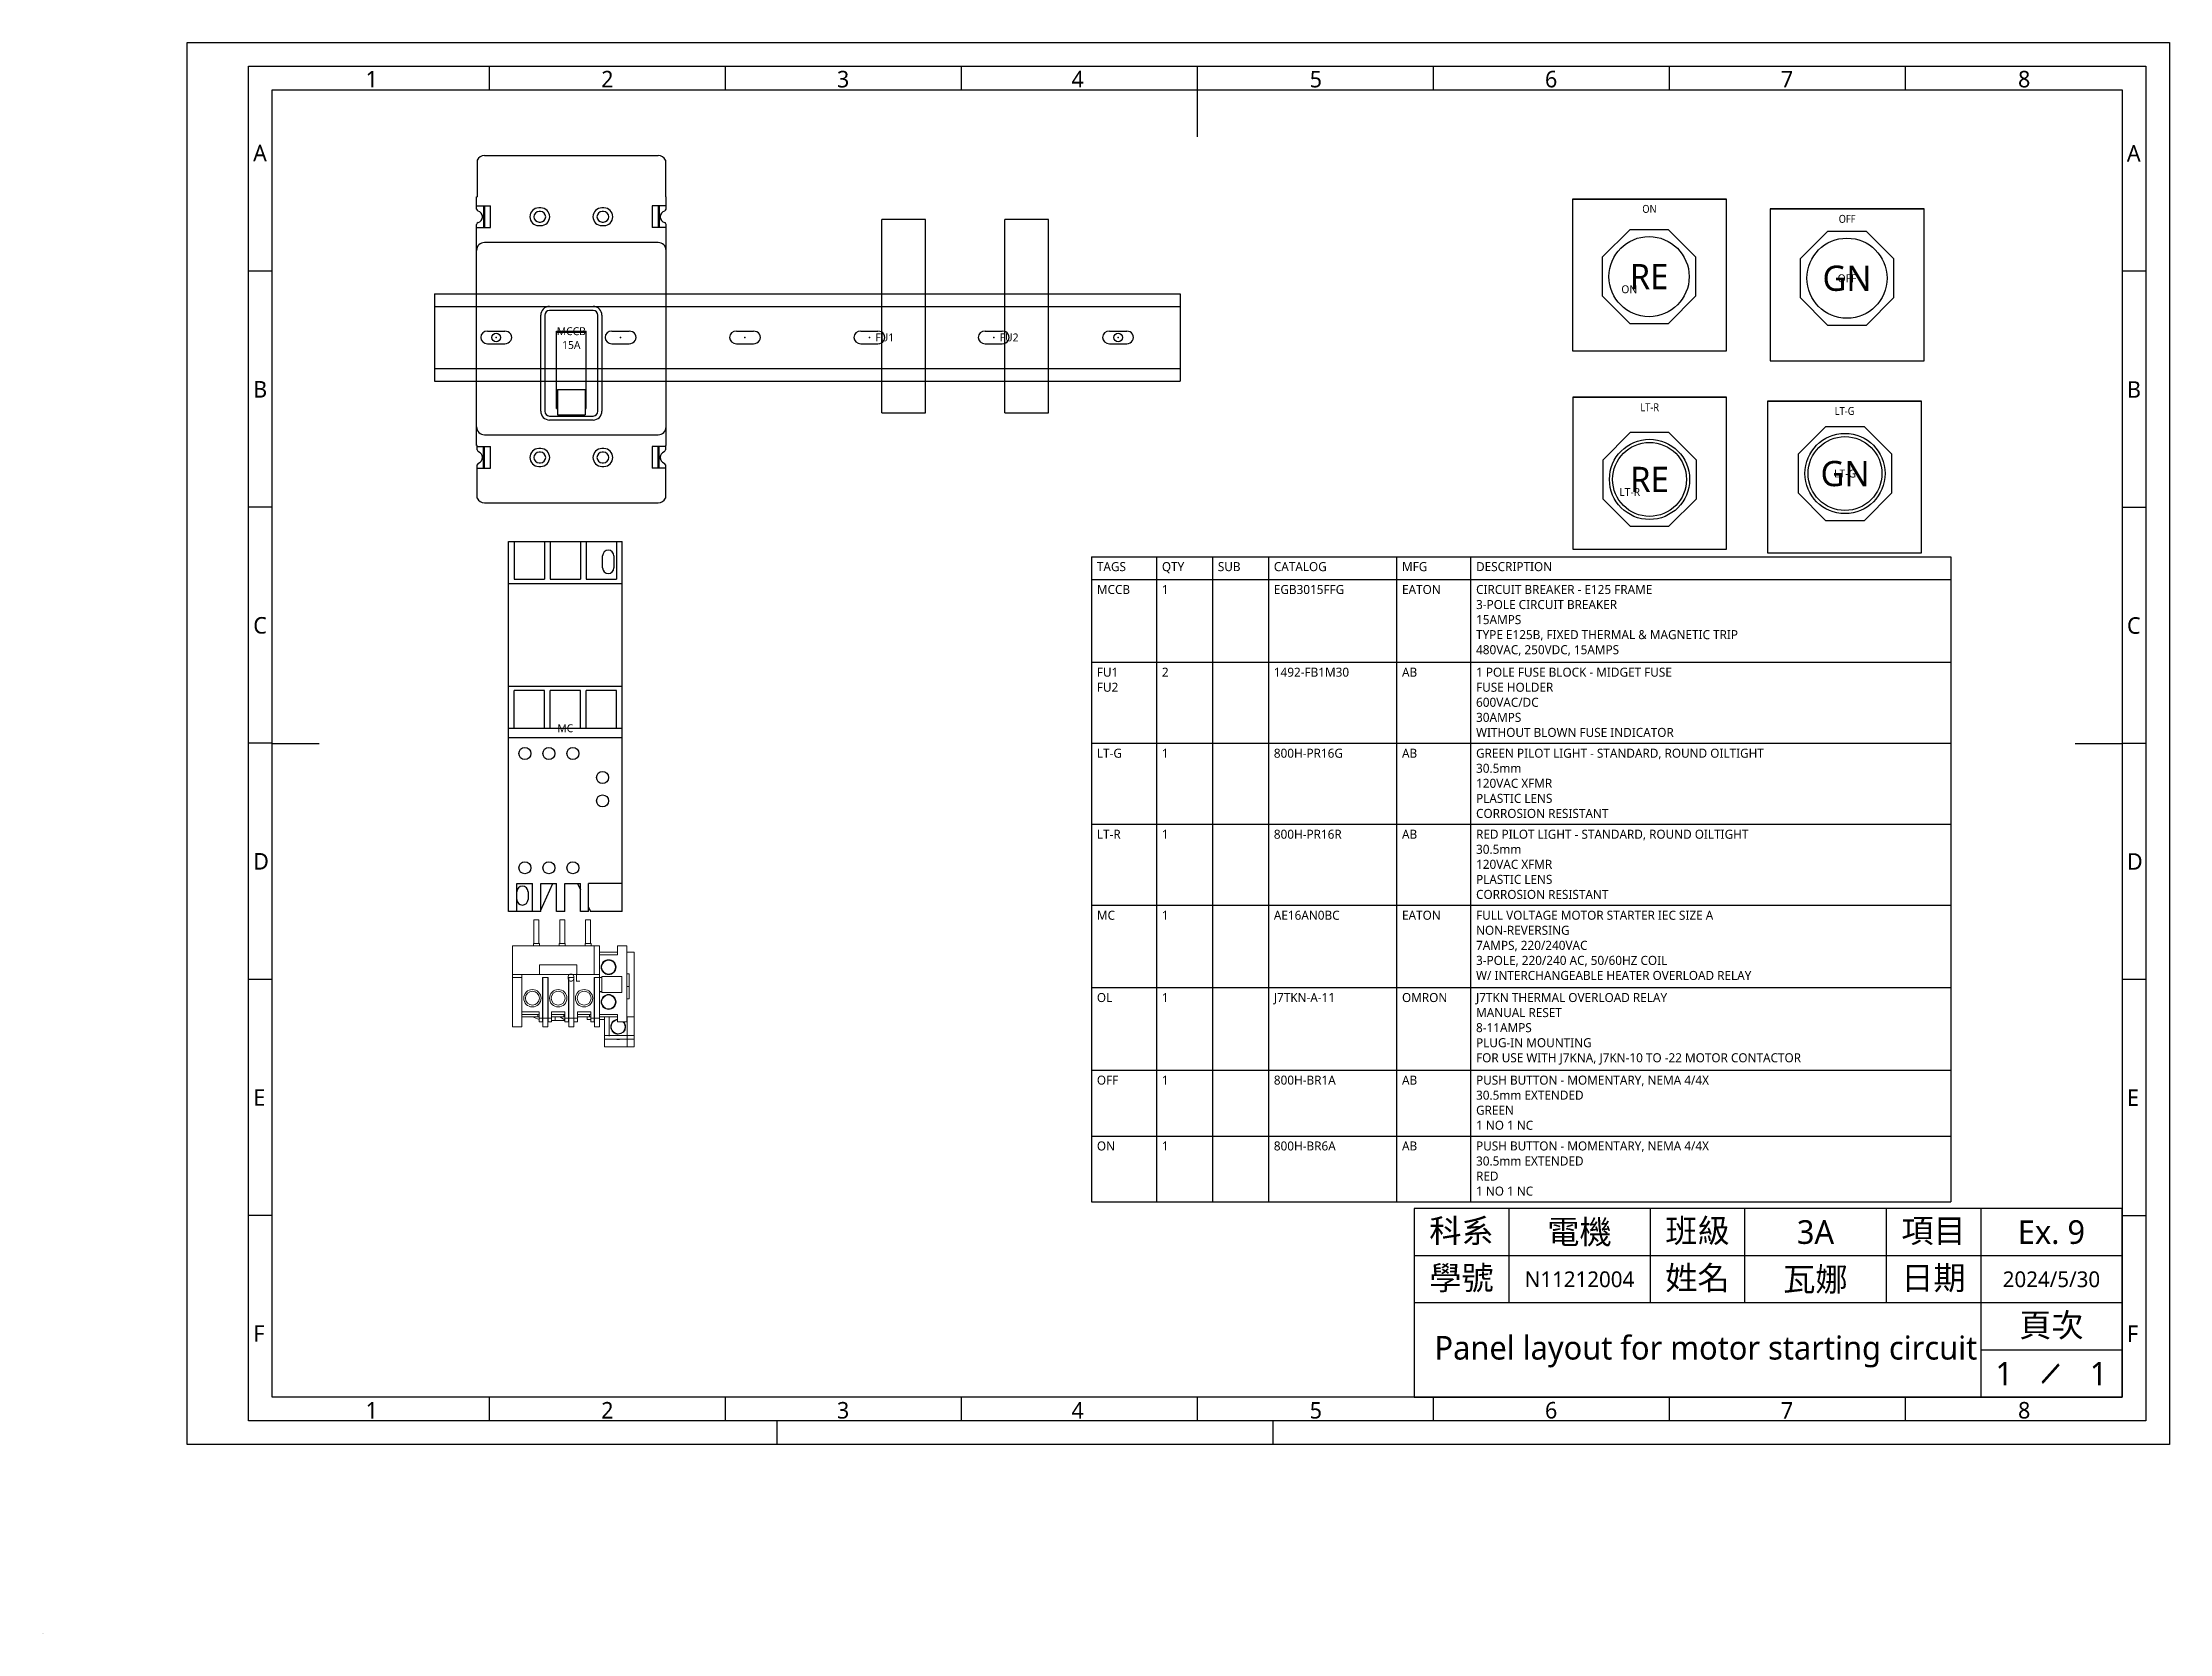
# Model space of a CAD drawing. Header units: millimetres. Extents: x -5 to 851, y 1 to 641.
import ezdxf
from ezdxf.enums import TextEntityAlignment as Align

# ---------------------------------------------------------------- set-up
doc = ezdxf.new("R2010")
doc.units = ezdxf.units.MM
doc.header["$LTSCALE"] = 6
doc.linetypes.add('PHANTOM', pattern=[12.7, 6.35, -1.27, 1.27, -1.27, 1.27, -1.27])
for name, color, linetype in [('035', 5, 'Continuous'), ('07', 7, 'Continuous'), ('MISC', 7, 'Continuous'), ('PMISC', 7, 'Continuous'), ('PNPG', 72, 'Continuous'), ('PNPT', 7, 'Continuous'), ('PRTG', 130, 'Continuous'), ('PSYMS', 7, 'Continuous'), ('PTAG', 150, 'Continuous'), ('WIRENO', 72, 'Continuous')]:
    doc.layers.add(name, color=color, linetype=linetype)
doc.styles.add('ISO Proportional', font='Microsoft JhengHei.ttf')
doc.styles.get("Standard").update_dxf_attribs({"font": 'Microsoft JhengHei.ttf'})
doc.styles.add('WD', font='Microsoft JhengHei.ttf')

# ---------------------------------------------------------------- blocks, each defined once
blk = doc.blocks.new('IEC_border_a3')
at = {"layer": '035'}
for p, q in [((64, 292), (64, 287)), ((114, 292), (114, 287)), ((164, 292), (164, 287)), ((214, 292), (214, 287)), ((264, 292), (264, 287)), ((314, 292), (314, 287)), ((364, 292), (364, 287)), ((17.97, 248.58), (12.98, 248.58)), ((414.97, 248.54), (409.98, 248.54)), ((17.98, 198.54), (13, 198.54)), ((414.98, 198.5), (410, 198.5)), ((17.98, 148.54), (13, 148.54)), ((414.98, 148.5), (410, 148.5)), ((17.98, 98.54), (13, 98.54)), ((414.98, 98.5), (410, 98.5)), ((18, 48.5), (13.02, 48.5)), ((415, 48.46), (410.02, 48.46)), ((64, 10), (64, 5)), ((114, 10), (114, 5)), ((164, 10), (164, 5)), ((214, 10), (214, 5)), ((264, 10), (264, 5)), ((314, 10), (314, 5)), ((364, 10), (364, 5)), ((125, 0), (125, 5)), ((230, 5), (230, 0))]:
    blk.add_line(p, q, dxfattribs=at)
for points in [[(0, 297), (420, 297), (420, 0), (0, 0)], [(18, 287), (410, 287), (410, 10), (18, 10)]]:
    blk.add_lwpolyline(points, close=True, dxfattribs=at)
at = {"layer": '07'}
for p, q in [((214, 287), (214, 277)), ((18, 148.5), (28, 148.5)), ((400, 148.5), (410, 148.5))]:
    blk.add_line(p, q, dxfattribs=at)
blk.add_lwpolyline([(13, 292), (415, 292), (415, 5), (13, 5)], close=True, dxfattribs=at)
at = {"layer": '035', "style": 'ISO Proportional'}
for s, p in [('1', (37.81, 287.5)), ('2', (87.73, 287.5)), ('3', (137.68, 287.5)), ('4', (187.38, 287.5)), ('5', (237.84, 287.5)), ('6', (287.69, 287.5)), ('7', (337.67, 287.5)), ('8', (387.92, 287.5)), ('A', (13.98, 271.83)), ('A', (410.98, 271.79)), ('B', (14, 221.79)), ('B', (411, 221.75)), ('C', (14, 171.79)), ('C', (411, 171.75)), ('D', (14, 121.79)), ('D', (411, 121.75)), ('E', (14.02, 71.75)), ('E', (411.02, 71.72)), ('F', (14.02, 21.75)), ('F', (411.02, 21.72)), ('2', (87.73, 5.5)), ('3', (137.68, 5.5)), ('4', (187.38, 5.5)), ('6', (287.69, 5.5)), ('8', (387.92, 5.5)), ('1', (37.81, 5.5)), ('5', (237.84, 5.5)), ('7', (337.67, 5.5))]:
    blk.add_text(s, height=3.5, dxfattribs=at).set_placement(p)
blk = doc.blocks.new('電腦輔助電機製圖作業圖框')
for p, q in [((289.9, 35.35), (183.84, 35.35)), ((183.84, 35.35), (183.84, 7.07)), ((197.98, 35.35), (197.98, 21.21)), ((219.19, 35.35), (219.19, 21.21)), ((233.33, 35.35), (233.33, 21.21)), ((254.55, 35.35), (254.55, 21.21)), ((268.69, 35.35), (268.69, 7.07)), ((289.9, 7.07), (289.9, 35.35)), ((289.9, 35.35), (289.9, 7.07)), ((289.9, 28.28), (183.84, 28.28)), ((289.9, 21.21), (183.84, 21.21)), ((289.9, 14.14), (268.69, 14.14)), ((183.84, 7.07), (289.9, 7.07))]:
    blk.add_line(p, q)
at = {"xscale": 0.7070707070707071, "yscale": 0.7070707070707071, "zscale": 0.7070707070707071}
blk.add_blockref('IEC_border_a3', (0, 0), dxfattribs=at)
at = {"insert": (190.91, 31.82), "char_height": 3.535, "attachment_point": 5, "style": 'ISO Proportional'}
blk.add_mtext_dynamic_manual_height_columns('科系', width=14.1414, gutter_width=8.84, heights=[0], dxfattribs=at)
at = {"char_height": 3.535, "attachment_point": 5}
for s, width, insert in [('班級', 14.1414, (226.26, 31.82)), ('項目', 14.1414, (261.62, 31.82)), ('學號', 14.1414, (190.91, 24.75)), ('姓名', 14.1414, (226.26, 24.75)), ('日期', 14.1414, (261.62, 24.75)), ('頁次', 21.2121, (279.29, 17.68))]:
    blk.add_mtext_dynamic_manual_height_columns(s, width=width, gutter_width=8.84, heights=[0], dxfattribs=dict(at, insert=insert))
at = {"insert": (279.16, 10.61), "char_height": 3.535, "attachment_point": 5, "rotation": 119.0276}
blk.add_mtext_dynamic_manual_height_columns('\\\\', width=21.2121, gutter_width=17.68, heights=[0], dxfattribs=at)
for tag, height, p in [('@科系', 3.54, (208.59, 31.82)), ('@班級', 3.54, (243.94, 31.82)), ('@項目', 3.54, (279.29, 31.82)), ('@學號', 2.36, (208.59, 24.75)), ('@姓名', 3.54, (243.94, 24.75)), ('@日期', 2.36, (279.29, 24.75)), ('@作業', 3.54, (227.52, 14.49)), ('@頁次', 3.54, (272.22, 10.61)), ('@總頁次', 3.54, (286.36, 10.61))]:
    blk.add_attdef(tag, text='', height=height).set_placement(p, align=Align.MIDDLE_CENTER)
at = {"flags": 9}
blk.add_attdef('WD_TB', (0, 0), '', height=3.54, dxfattribs=at)
blk = doc.blocks.new('WD_WNV')
at = {"linetype": 'Continuous', "style": 'WD', "width": 0.8}
blk.add_attdef('WIRENO', text='', height=0.125, dxfattribs=at).set_placement((-0.05, 0), align=Align.MIDDLE_RIGHT)
at = {"style": 'WD', "flags": 1}
for tag, p in [('W01USER', (-0.06, 0.09)), ('W02USER', (-0.06, 0.09)), ('W04USER', (-0.06, 0.07)), ('W03USER', (-0.06, 0.08)), ('W05USER', (-0.06, 0.06)), ('W06USER', (-0.06, 0.05)), ('W07USER', (-0.06, 0.05)), ('W09USER', (-0.06, 0.03)), ('W08USER', (-0.06, 0.04)), ('W10USER', (-0.06, 0.02))]:
    blk.add_attdef(tag, text='', height=0.005, dxfattribs=at).set_placement(p, align=Align.CENTER)
blk = doc.blocks.new('HDIN66CE')
for p, q in [((0, 17.53), (300, 17.53)), ((0, 17.53), (0, -17.53)), ((300, 17.53), (300, -17.53)), ((0, 12.45), (300, 12.45)), ((21.44, 2.54), (28.35, 2.54)), ((71.47, 2.54), (78.39, 2.54)), ((121.51, 2.54), (128.42, 2.54)), ((171.55, 2.54), (178.46, 2.54)), ((221.59, 2.54), (228.5, 2.54)), ((271.63, 2.54), (278.54, 2.54)), ((21.44, -2.54), (28.35, -2.54)), ((71.47, -2.54), (78.39, -2.54)), ((121.51, -2.54), (128.42, -2.54)), ((171.55, -2.54), (178.46, -2.54)), ((221.59, -2.54), (228.5, -2.54)), ((271.63, -2.54), (278.54, -2.54)), ((0, -12.45), (300, -12.45)), ((0, -17.53), (300, -17.53))]:
    blk.add_line(p, q)
for centre in [(24.89, 0), (275.08, 0)]:
    blk.add_circle(centre, 1.73)
for centre, start_param, end_param in [((21.44, 0), 1.570796, 4.712386), ((28.35, 0), 4.712386, 7.853986), ((71.47, 0), 1.570796, 4.712386), ((78.39, 0), 4.712386, 7.853986), ((121.51, 0), 1.570796, 4.712386), ((128.42, 0), 4.712386, 7.853986), ((171.55, 0), 1.570796, 4.712386), ((178.46, 0), 4.712386, 7.853986), ((221.59, 0), 1.570796, 4.712386), ((228.5, 0), 4.712386, 7.853986), ((271.63, 0), 1.570796, 4.712386), ((278.54, 0), 4.712386, 7.853986)]:
    blk.add_ellipse(centre, major_axis=(2.77, 0), ratio=0.917668, start_param=start_param, end_param=end_param)
for p in [(24.89, 0), (74.93, 0), (124.97, 0), (175.01, 0), (225.04, 0), (275.08, 0)]:
    blk.add_point(p)
at = {"flags": 11}
for p in [(24.89, 0), (275.08, 0)]:
    blk.add_attdef('NC', text='', height=0.254, rotation=270, dxfattribs=at).set_placement(p, align=Align.MIDDLE)
blk = doc.blocks.new('ef_3p')
at = {"linetype": 'Continuous'}
for p, q in [((-0.999, 0.895), (-0.999, 0.313)), ((-0.885, 0.969), (1.865, 0.969)), ((1.979, 0.895), (1.979, 0.313)), ((-1.01, 0.313), (-0.999, 0.313)), ((-1.01, 0.121), (-1.01, 0.313)), ((-1.01, 0.172), (-0.791, 0.172)), ((-0.92, 0.024), (-0.92, -0.024)), ((-0.901, 0.172), (-0.901, -0.172)), ((-0.884, 0.172), (-0.884, -0.172)), ((-0.791, -0.172), (-0.791, 0.172)), ((0.006, 0.141), (-0.026, 0.141)), ((0, 0.084), (-0.02, 0.084)), ((1.006, 0.141), (0.974, 0.141)), ((1, 0.084), (0.98, 0.084)), ((1.99, 0.172), (1.771, 0.172)), ((1.771, 0.172), (1.771, -0.172)), ((1.864, 0.172), (1.864, -0.172)), ((1.881, 0.172), (1.881, -0.172)), ((1.9, -0.024), (1.9, 0.024)), ((1.99, 0.313), (1.979, 0.313)), ((1.99, 0.121), (1.99, 0.313)), ((-1.01, -3.625), (-1.01, -0.121)), ((-1.01, -0.172), (-0.791, -0.172)), ((-0.026, -0.141), (0.006, -0.141)), ((-0.02, -0.084), (0, -0.084)), ((0.974, -0.141), (1.006, -0.141)), ((0.98, -0.084), (1, -0.084)), ((1.99, -0.172), (1.771, -0.172)), ((1.99, -3.625), (1.99, -0.121)), ((1.865, -0.408), (-0.885, -0.408)), ((0.005, -3.079), (0.005, -1.561)), ((0.068, -1.561), (0.068, -3.079)), ((0.145, -1.421), (0.835, -1.421)), ((0.835, -1.484), (0.145, -1.484)), ((0.912, -3.079), (0.912, -1.561)), ((0.975, -1.561), (0.975, -3.079)), ((0.255, -3.037), (0.255, -1.812)), ((0.255, -1.812), (0.725, -1.812)), ((0.725, -1.834), (0.255, -1.834)), ((0.725, -3.037), (0.725, -1.812)), ((0.271, -2.985), (0.255, -2.985)), ((0.271, -2.734), (0.709, -2.734)), ((0.271, -2.734), (0.271, -3.138)), ((0.709, -2.734), (0.709, -3.138)), ((0.725, -2.985), (0.709, -2.985)), ((0.145, -3.156), (0.835, -3.156)), ((0.835, -3.219), (0.145, -3.219)), ((0.255, -3.037), (0.271, -3.037)), ((0.271, -3.139), (0.709, -3.139)), ((0.709, -3.037), (0.725, -3.037)), ((-0.999, -3.625), (-1.01, -3.625)), ((-0.999, -3.694), (-0.999, -3.625)), ((-0.999, -3.64), (-0.791, -3.64)), ((-0.901, -3.984), (-0.901, -3.64)), ((-0.885, -3.453), (1.865, -3.453)), ((-0.884, -3.984), (-0.884, -3.64)), ((-0.791, -3.984), (-0.791, -3.64)), ((0.006, -3.672), (-0.026, -3.672)), ((1.006, -3.672), (0.974, -3.672)), ((1.771, -3.64), (1.771, -3.984)), ((1.979, -3.64), (1.771, -3.64)), ((1.864, -3.984), (1.864, -3.64)), ((1.881, -3.984), (1.881, -3.64)), ((1.979, -3.625), (1.979, -3.694)), ((1.979, -3.625), (1.99, -3.625)), ((-0.999, -4.457), (-0.999, -3.93)), ((-0.999, -3.984), (-0.791, -3.984)), ((-0.92, -3.786), (-0.92, -3.838)), ((-0.026, -3.954), (0.006, -3.954)), ((0, -3.728), (-0.02, -3.728)), ((-0.02, -3.896), (0, -3.896)), ((0.974, -3.954), (1.006, -3.954)), ((1, -3.728), (0.98, -3.728)), ((0.98, -3.896), (1, -3.896)), ((1.979, -3.984), (1.771, -3.984)), ((1.9, -3.838), (1.9, -3.786)), ((1.979, -3.93), (1.979, -4.457)), ((-0.885, -4.531), (1.865, -4.531))]:
    blk.add_line(p, q, dxfattribs=at)
for centre, radius, start, end in [((-0.885, 0.844), 0.125, 90, 155.7832), ((1.865, 0.844), 0.125, 24.2168, 90), ((-0.979, 0.121), 0.031, 180, 255.6408), ((-1.01, 0), 0.094, 284.3592, 75.6408), ((-0.026, 0), 0.141, 90, 270), ((-0.02, 0), 0.084, 90, 270), ((0, 0), 0.084, 270, 90), ((0.006, 0), 0.141, 270, 90), ((0.974, 0), 0.141, 90, 270), ((0.98, 0), 0.084, 90, 270), ((1, 0), 0.084, 270, 90), ((1.006, 0), 0.141, 270, 90), ((1.99, 0), 0.094, 104.3592, 255.6408), ((1.959, 0.121), 0.031, 284.3592, 0), ((-0.979, -0.121), 0.031, 104.3592, 180), ((1.959, -0.121), 0.031, 0, 75.6408), ((-0.885, -0.533), 0.125, 90, 180), ((1.865, -0.533), 0.125, 0, 90), ((0.145, -1.561), 0.14, 90, 180), ((0.145, -1.561), 0.077, 90, 180), ((0.835, -1.561), 0.14, 0, 90), ((0.835, -1.561), 0.077, 0, 90), ((-0.885, -3.328), 0.125, 180, 270), ((0.145, -3.079), 0.14, 180, 270), ((0.145, -3.079), 0.077, 180, 270), ((0.835, -3.079), 0.077, 270, 0), ((0.835, -3.079), 0.14, 270, 0), ((1.865, -3.328), 0.125, 270, 0), ((-0.968, -3.694), 0.031, 180, 250.3666), ((-0.026, -3.813), 0.141, 90, 270), ((0.006, -3.813), 0.141, 270, 90), ((0.974, -3.813), 0.141, 90, 270), ((1.006, -3.813), 0.141, 270, 90), ((1.948, -3.694), 0.031, 289.6334, 0), ((-0.968, -3.93), 0.031, 109.6334, 180), ((-1.01, -3.812), 0.094, 289.6334, 70.3666), ((-0.02, -3.812), 0.084, 90, 270), ((0, -3.812), 0.084, 270, 90), ((0.98, -3.812), 0.084, 90, 270), ((1, -3.812), 0.084, 270, 90), ((1.99, -3.812), 0.094, 109.6334, 250.3666), ((1.948, -3.93), 0.031, 0, 70.3666), ((-0.885, -4.406), 0.125, 204.2168, 270), ((1.865, -4.406), 0.125, 270, 335.7832)]:
    blk.add_arc(centre, radius, start, end, dxfattribs=at)
blk = doc.blocks.new('1492-FB1C30')
for p, q in [((0, 0), (0, 3.0654)), ((0.68775, 3.0654), (0, 3.0654)), ((0.68775, 0), (0.68775, 3.0654)), ((0, 0), (0.68775, 0))]:
    blk.add_line(p, q)
blk = doc.blocks.new('ae16an0ac')
for p, q in [((-0.22, -0.19), (-0.22, 5.67)), ((-0.22, 5.67), (1.58, 5.67)), ((-0.13, 5.67), (-0.13, 5.07)), ((0.35, 5.67), (0.35, 5.07)), ((0.44, 5.67), (0.44, 5.07)), ((0.92, 5.67), (0.92, 5.07)), ((1.01, 5.67), (1.01, 5.07)), ((1.27, 5.25), (1.27, 5.44)), ((1.45, 5.44), (1.45, 5.25)), ((1.49, 5.67), (1.49, 5.07)), ((1.58, -0.19), (1.58, 5.67)), ((-0.13, 5.07), (0.35, 5.07)), ((0.44, 5.07), (0.92, 5.07)), ((1.01, 5.07), (1.49, 5.07)), ((-0.22, 5.005), (1.58, 5.005)), ((-0.22, 3.375), (1.58, 3.375)), ((-0.13, 2.71), (-0.13, 3.31)), ((0.35, 3.31), (-0.13, 3.31)), ((0.35, 2.71), (0.35, 3.31)), ((0.44, 2.71), (0.44, 3.31)), ((0.92, 3.31), (0.44, 3.31)), ((0.92, 2.71), (0.92, 3.31)), ((1.01, 2.71), (1.01, 3.31)), ((1.49, 3.31), (1.01, 3.31)), ((1.49, 2.71), (1.49, 3.31)), ((-0.22, 2.71), (1.58, 2.71)), ((1.58, 2.56), (-0.22, 2.56)), ((-0.09, -0.19), (-0.09, 0.25)), ((-0.09, 0.25), (0.16, 0.25)), ((0.09, 0.12), (0.09, 0)), ((0.16, -0.19), (0.16, 0.25)), ((0.29, -0.169), (0.485, 0.25)), ((0.29, 0.25), (0.54, 0.25)), ((0.29, -0.19), (0.29, 0.25)), ((0.54, -0.19), (0.54, 0.25)), ((0.67, -0.19), (0.67, 0.25)), ((0.67, 0.25), (0.92, 0.25)), ((0.875, 0.25), (0.92, 0.153)), ((0.92, -0.19), (0.92, 0.25)), ((1.05, -0.19), (1.05, 0.25)), ((1.58, 0.25), (1.05, 0.25)), ((0.29, -0.19), (-0.22, -0.19)), ((0.28, -0.19), (0.29, -0.169)), ((0.67, -0.19), (0.54, -0.19)), ((1.05, -0.19), (0.92, -0.19)), ((1.05, -0.126), (1.08, -0.19)), ((1.58, -0.19), (1.08, -0.19))]:
    blk.add_line(p, q)
for centre in [(0.04, 2.31), (0.42, 2.31), (0.8, 2.31), (1.27, 1.93), (1.27, 1.56), (0.04, 0.5), (0.42, 0.5), (0.8, 0.5)]:
    blk.add_circle(centre, 0.095)
for centre, start, end in [((1.36, 5.44), 0, 180), ((1.36, 5.25), 180, 0), ((0, 0.12), 0, 180), ((0, 0), 180, 0)]:
    blk.add_arc(centre, 0.09, start, end)
blk = doc.blocks.new('J7TKN-A')
at = {"color": 7, "linetype": 'Continuous', "lineweight": 15}
for p, q in [((0.339, 1.693), (0.417, 1.693)), ((0.339, 1.693), (0.339, 1.319)), ((0.417, 1.693), (0.417, 1.319)), ((0.748, 1.693), (0.827, 1.693)), ((0.748, 1.693), (0.748, 1.319)), ((0.827, 1.693), (0.827, 1.319)), ((1.157, 1.693), (1.157, 1.319)), ((1.157, 1.693), (1.236, 1.693)), ((1.236, 1.693), (1.236, 1.319)), ((1.291, 1.28), (0, 1.28)), ((0, 0.827), (0, 1.28)), ((0.425, 1.319), (0.331, 1.319)), ((0.331, 1.319), (0.331, 1.28)), ((0.425, 1.28), (0.425, 1.319)), ((0.835, 1.319), (0.74, 1.319)), ((0.74, 1.319), (0.74, 1.28)), ((0.835, 1.28), (0.835, 1.319)), ((1.244, 1.319), (1.15, 1.319)), ((1.15, 1.319), (1.15, 1.28)), ((1.244, 1.28), (1.244, 1.319)), ((1.291, 1.22), (1.291, 1.28)), ((1.291, 1.28), (1.378, 1.28)), ((1.291, 1.22), (1.291, 0.827)), ((1.378, 1.28), (1.378, 1.22)), ((1.378, 1.22), (1.378, 1.142)), ((1.665, 1.181), (1.378, 1.181)), ((1.378, 0.827), (1.378, 1.142)), ((1.378, 1.142), (1.665, 1.142)), ((1.665, 1.28), (1.665, 1.142)), ((1.811, 1.28), (1.665, 1.28)), ((1.811, 1.28), (1.811, 0.64)), ((1.811, 1.181), (1.929, 1.181)), ((1.929, 0.157), (1.929, 1.181)), ((0, 0.827), (0, 0.783)), ((0.15, 0.827), (0, 0.827)), ((0.15, 0.783), (0, 0.783)), ((0, 0.78), (0, 0.783)), ((0, 0.78), (0, 0)), ((0.15, 0.78), (0, 0.78)), ((0.02, 0.78), (0.02, 0.783)), ((1.378, 0.827), (0.15, 0.827)), ((0.15, 0.827), (0.15, 0.236)), ((0.429, 0.984), (1.02, 0.984)), ((0.429, 0.984), (0.429, 0.831)), ((1.02, 0.831), (0.429, 0.831)), ((0.429, 0.827), (0.429, 0.831)), ((0.476, 0.138), (0.476, 0.783)), ((0.476, 0.783), (0.563, 0.783)), ((0.48, 0.138), (0.48, 0.78)), ((0.48, 0.78), (0.559, 0.78)), ((0.559, 0.138), (0.559, 0.78)), ((0.563, 0.138), (0.563, 0.783)), ((0.886, 0.138), (0.886, 0.783)), ((0.886, 0.783), (0.972, 0.783)), ((0.89, 0.78), (0.969, 0.78)), ((0.89, 0.138), (0.89, 0.78)), ((0.969, 0.138), (0.969, 0.78)), ((0.972, 0.138), (0.972, 0.783)), ((1.02, 0.984), (1.02, 0.831)), ((1.02, 0.831), (1.02, 0.827)), ((1.295, 0.783), (1.378, 0.783)), ((1.295, 0.138), (1.295, 0.783)), ((1.299, 0.138), (1.299, 0.78)), ((1.299, 0.78), (1.378, 0.78)), ((1.358, 0.78), (1.358, 0.783)), ((1.378, 0.783), (1.378, 0.827)), ((1.417, 0.783), (1.378, 0.783)), ((1.378, 0.783), (1.378, 0.78)), ((1.378, 0.138), (1.378, 0.78)), ((1.417, 0.78), (1.378, 0.78)), ((1.732, 0.797), (1.417, 0.797)), ((1.417, 0.797), (1.417, 0.541)), ((1.732, 0.541), (1.732, 0.797)), ((1.85, 0.837), (1.811, 0.837)), ((1.85, 0.837), (1.85, 0.64)), ((1.417, 0.559), (1.378, 0.559)), ((1.417, 0.555), (1.378, 0.555)), ((1.417, 0.541), (1.732, 0.541)), ((1.811, 0.64), (1.811, 0.079)), ((1.85, 0.64), (1.811, 0.64)), ((1.85, 0.443), (1.811, 0.443)), ((1.85, 0.64), (1.85, 0.443)), ((0.15, 0), (0, 0)), ((0.15, 0.236), (0.421, 0.236)), ((0.15, 0), (0.15, 0.236)), ((0.421, 0.197), (0.15, 0.197)), ((0.15, 0.157), (0.402, 0.157)), ((0.315, 0.157), (0.421, 0.118)), ((0.402, 0.197), (0.402, 0.157)), ((0.402, 0.157), (0.421, 0.157)), ((0.421, 0.138), (0.421, 0.236)), ((0.421, 0.138), (0.476, 0.138)), ((0.421, 0.079), (0.421, 0.138)), ((0.421, 0.079), (0.476, 0.079)), ((0.48, 0.146), (0.476, 0.146)), ((0.476, 0.079), (0.476, 0.138)), ((0.48, 0.093), (0.476, 0.093)), ((0.48, 0.079), (0.476, 0.079)), ((0.48, 0.138), (0.559, 0.138)), ((0.48, 0.079), (0.48, 0.138)), ((0.48, 0), (0.48, 0.079)), ((0.559, 0), (0.48, 0)), ((0.563, 0.146), (0.559, 0.146)), ((0.559, 0.079), (0.559, 0.138)), ((0.563, 0.093), (0.559, 0.093)), ((0.559, 0.079), (0.559, 0)), ((0.559, 0.079), (0.563, 0.079)), ((0.563, 0.138), (0.618, 0.138)), ((0.563, 0.079), (0.563, 0.138)), ((0.563, 0.079), (0.618, 0.079)), ((0.618, 0.236), (0.831, 0.236)), ((0.618, 0.138), (0.618, 0.236)), ((0.831, 0.197), (0.618, 0.197)), ((0.618, 0.157), (0.811, 0.157)), ((0.618, 0.079), (0.618, 0.138)), ((0.677, 0.098), (0.618, 0.098)), ((0.677, 0.098), (0.677, 0.157)), ((0.831, 0.098), (0.677, 0.098)), ((0.748, 0.157), (0.831, 0.113)), ((0.811, 0.197), (0.811, 0.157)), ((0.811, 0.157), (0.831, 0.157)), ((0.831, 0.138), (0.831, 0.236)), ((0.831, 0.138), (0.886, 0.138)), ((0.831, 0.079), (0.831, 0.138)), ((0.831, 0.079), (0.886, 0.079)), ((0.89, 0.146), (0.886, 0.146)), ((0.886, 0.079), (0.886, 0.138)), ((0.89, 0.093), (0.886, 0.093)), ((0.89, 0.079), (0.886, 0.079)), ((0.89, 0.138), (0.969, 0.138)), ((0.89, 0.079), (0.89, 0.138)), ((0.89, 0), (0.89, 0.079)), ((0.969, 0), (0.89, 0)), ((0.972, 0.146), (0.969, 0.146)), ((0.969, 0.079), (0.969, 0.138)), ((0.972, 0.093), (0.969, 0.093)), ((0.969, 0.079), (0.969, 0)), ((0.969, 0.079), (0.972, 0.079)), ((0.972, 0.138), (1.028, 0.138)), ((0.972, 0.079), (0.972, 0.138)), ((0.972, 0.079), (1.028, 0.079)), ((1.028, 0.236), (1.24, 0.236)), ((1.028, 0.138), (1.028, 0.236)), ((1.24, 0.197), (1.028, 0.197)), ((1.028, 0.157), (1.22, 0.157)), ((1.028, 0.149), (1.043, 0.157)), ((1.028, 0.079), (1.028, 0.138)), ((1.181, 0.118), (1.181, 0.157)), ((1.24, 0.118), (1.181, 0.118)), ((1.22, 0.197), (1.22, 0.157)), ((1.22, 0.157), (1.24, 0.157)), ((1.24, 0.138), (1.24, 0.236)), ((1.24, 0.138), (1.295, 0.138)), ((1.24, 0.079), (1.24, 0.138)), ((1.24, 0.079), (1.295, 0.079)), ((1.299, 0.146), (1.295, 0.146)), ((1.295, 0.079), (1.295, 0.138)), ((1.299, 0.093), (1.295, 0.093)), ((1.299, 0.079), (1.295, 0.079)), ((1.299, 0.138), (1.378, 0.138)), ((1.299, 0.079), (1.299, 0.138)), ((1.299, 0), (1.299, 0.079)), ((1.378, 0), (1.299, 0)), ((1.378, 0.197), (1.665, 0.197)), ((1.378, 0.157), (1.665, 0.157)), ((1.378, 0.138), (1.378, 0)), ((1.457, 0.118), (1.378, 0.118)), ((1.457, 0.157), (1.457, -0.138)), ((1.665, 0.197), (1.665, 0.079)), ((1.665, 0.079), (1.811, 0.079)), ((1.811, 0.157), (1.929, 0.157)), ((1.929, 0.157), (1.929, -0.138)), ((1.457, -0.138), (1.929, -0.138)), ((1.457, -0.197), (1.457, -0.138)), ((1.929, -0.197), (1.457, -0.197)), ((1.457, -0.197), (1.457, -0.315)), ((1.457, -0.315), (1.815, -0.315)), ((1.815, -0.197), (1.815, -0.315)), ((1.815, -0.315), (1.929, -0.315)), ((1.929, -0.138), (1.929, -0.197)), ((1.929, -0.197), (1.929, -0.315))]:
    blk.add_line(p, q, dxfattribs=at)
at = {"color": 7, "linetype": 'PHANTOM', "lineweight": 0}
for p, q in [((1.531, -0.15), (1.531, 0.154)), ((1.815, 0.154), (1.815, -0.197))]:
    blk.add_line(p, q, dxfattribs=at)
at = {"color": 7, "linetype": 'Continuous', "lineweight": 15, "flags": 128}
for points in [[(1.634, -0.197), (1.651, -0.201), (1.673, -0.203)], [(1.673, -0.203), (1.696, -0.201), (1.713, -0.197)]]:
    blk.add_lwpolyline(points, dxfattribs=at)
at = {"color": 7, "linetype": 'Continuous', "lineweight": 15}
for centre, radius in [((1.522, 0.945), 0.118), ((0.315, 0.453), 0.138), ((0.315, 0.453), 0.11), ((0.724, 0.453), 0.138), ((0.724, 0.453), 0.11), ((1.134, 0.453), 0.138), ((1.134, 0.453), 0.11), ((1.522, 0.394), 0.118), ((1.522, 0.394), 0.11)]:
    blk.add_circle(centre, radius, dxfattribs=at)
at = {"color": 7, "linetype": 'Continuous', "lineweight": 15, "extrusion": (0, 2.44921e-16, -1)}
blk.add_circle((-1.522, 0.945), 0.11, dxfattribs=at)
at = {"color": 7, "linetype": 'Continuous', "lineweight": 15}
for radius, start, end in [(0.118, 93.8226, 0), (0.11, 94.096, 0), (0.11, 0, 45.5847), (0.118, 0, 41.8103)]:
    blk.add_arc((1.673, 0), radius, start, end, dxfattribs=at)
blk = doc.blocks.new('ABPB3R')
for p, q in [((-0.307, 0.742), (-0.742, 0.307)), ((0.307, 0.742), (-0.307, 0.742)), ((0.742, 0.307), (0.307, 0.742)), ((-0.742, 0.307), (-0.742, -0.307)), ((0.742, -0.307), (0.742, 0.307)), ((-0.742, -0.307), (-0.307, -0.742)), ((0.307, -0.742), (0.742, -0.307)), ((-0.307, -0.742), (0.307, -0.742))]:
    blk.add_line(p, q)
blk.add_circle((0, 0), 0.635)
at = {"style": 'WD'}
blk.add_attdef('COLOR', text='', height=0.4, dxfattribs=at).set_placement((0, 0), align=Align.MIDDLE)
blk = doc.blocks.new('ABPB3G')
for p, q in [((-0.307, 0.742), (-0.742, 0.307)), ((0.307, 0.742), (-0.307, 0.742)), ((0.742, 0.307), (0.307, 0.742)), ((-0.742, 0.307), (-0.742, -0.307)), ((0.742, -0.307), (0.742, 0.307)), ((-0.742, -0.307), (-0.307, -0.742)), ((0.307, -0.742), (0.742, -0.307)), ((-0.307, -0.742), (0.307, -0.742))]:
    blk.add_line(p, q)
blk.add_circle((0, 0), 0.635)
at = {"style": 'WD'}
blk.add_attdef('COLOR', text='', height=0.4, dxfattribs=at).set_placement((0, 0), align=Align.MIDDLE)
blk = doc.blocks.new('ABLT3G')
for p, q in [((-0.307, 0.742), (-0.742, 0.307)), ((0.307, 0.742), (-0.307, 0.742)), ((0.742, 0.307), (0.307, 0.742)), ((-0.742, 0.307), (-0.742, -0.307)), ((0.742, -0.307), (0.742, 0.307)), ((-0.742, -0.307), (-0.307, -0.742)), ((0.307, -0.742), (0.742, -0.307)), ((-0.307, -0.742), (0.307, -0.742))]:
    blk.add_line(p, q)
for radius in [0.635, 0.585]:
    blk.add_circle((0, 0), radius)
at = {"style": 'WD'}
blk.add_attdef('COLOR', text='', height=0.4, dxfattribs=at).set_placement((0, 0), align=Align.MIDDLE)
blk = doc.blocks.new('ABLT3R')
for p, q in [((-0.307, 0.742), (-0.742, 0.307)), ((0.307, 0.742), (-0.307, 0.742)), ((0.742, 0.307), (0.307, 0.742)), ((-0.742, 0.307), (-0.742, -0.307)), ((0.742, -0.307), (0.742, 0.307)), ((-0.742, -0.307), (-0.307, -0.742)), ((0.307, -0.742), (0.742, -0.307)), ((-0.307, -0.742), (0.307, -0.742))]:
    blk.add_line(p, q)
for radius in [0.635, 0.585]:
    blk.add_circle((0, 0), radius)
at = {"style": 'WD'}
blk.add_attdef('COLOR', text='', height=0.4, dxfattribs=at).set_placement((0, 0), align=Align.MIDDLE_CENTER)
blk = doc.blocks.new('NPAB8HA')
for p, q in [((1.219, 1.609), (-1.219, 1.609)), ((-1.219, 1.609), (-1.219, -0.797)), ((-1.219, 1.609), (1.219, 1.609)), ((1.219, -0.797), (1.219, 1.609)), ((-1.219, -0.797), (1.219, -0.797))]:
    blk.add_line(p, q)
at = {"style": 'WD'}
for tag, height, width, flags, p in [('P_TAG1', 0.125, 0.9, 8, (0, 1.39)), ('DESC1', 0.125, 0.9, 8, (0, 1.188)), ('DESC2', 0.125, 0.9, 8, (0.001, 1.016)), ('DESC3', 0.125, 0.9, 8, (0.001, 0.844)), ('POS2', 0.1, 0.7, 8, (0.001, 0.703)), ('ASSYCODE', 0.01, 0.9, 9, (0.328, 0.969)), ('MFG', 0.01, 0.9, 9, (0.328, 1)), ('CAT', 0.01, 0.9, 9, (0.328, 0.984))]:
    blk.add_attdef(tag, text='', height=height, dxfattribs=dict(at, width=width, flags=flags)).set_placement(p, align=Align.CENTER)
at = {"style": 'WD', "width": 0.7, "flags": 8}
blk.add_attdef('POS1', text='', height=0.1, dxfattribs=at).set_placement((-0.311, 0.578), align=Align.RIGHT)
blk.add_attdef('POS3', (0.314, 0.578), '', height=0.1, dxfattribs=at)
blk = doc.blocks.new('*T34')
at = {"layer": 'MISC', "color": 0, "linetype": 'ByBlock', "lineweight": -2, "transparency": 16777216}
for p, q in [((0, 0), (345.78, 0)), ((0, 0), (0, -259.47)), ((26.15, 0), (26.15, -259.47)), ((48.67, 0), (48.67, -259.47)), ((71.19, 0), (71.19, -259.47)), ((122.77, 0), (122.77, -259.47)), ((152.55, 0), (152.55, -259.47)), ((345.78, 0), (345.78, -259.47)), ((0, -9.2), (345.78, -9.2)), ((0, -42.47), (345.78, -42.47)), ((0, -75.06), (345.78, -75.06)), ((0, -107.65), (345.78, -107.65)), ((0, -140.24), (345.78, -140.24)), ((0, -173.35), (345.78, -173.35)), ((0, -206.58), (345.78, -206.58)), ((0, -233.05), (345.78, -233.05)), ((0, -259.47), (345.78, -259.47))]:
    blk.add_line(p, q, dxfattribs=at)
at = {"layer": 'MISC', "color": 0, "transparency": 16777216, "attachment_point": 1}
for s, insert, char_height, width in [('TAGS', (2.18, -2.18), 3.632, 21.7926), ('QTY', (28.33, -2.18), 3.632, 18.1605), ('SUB', (50.85, -2.18), 3.632, 18.1605), ('CATALOG', (73.37, -2.18), 3.632, 47.2174), ('MFG', (124.94, -2.18), 3.632, 25.4248), ('DESCRIPTION', (154.73, -2.18), 3.6321, 188.8696), ('MCCB\\P\\P\\P\\P', (2.18, -11.38), 3.632, 21.7926), ('1\\P\\P\\P\\P', (28.33, -11.38), 3.63, 18.1605), ('\\P\\P\\P\\P', (50.85, -11.38), 3.63, 18.1605), ('EGB3015FFG\\P\\P\\P\\P', (73.37, -11.38), 3.632, 47.2174), ('EATON\\P\\P\\P\\P', (124.94, -11.38), 3.632, 25.4248), ('CIRCUIT BREAKER - E125 FRAME\\P3-POLE CIRCUIT BREAKER\\P15AMPS\\PTYPE E125B, FIXED THERMAL & MAGNETIC TRIP\\P480VAC, 250VDC, 15AMPS', (154.73, -11.38), 3.6321, 188.8696), ('FU1\\PFU2\\P\\P\\P', (2.18, -44.65), 3.632, 21.7926), ('2\\P\\P\\P\\P', (28.33, -44.65), 3.63, 18.1605), ('\\P\\P\\P\\P', (50.85, -44.65), 3.63, 18.1605), ('1492-FB1M30\\P\\P\\P\\P', (73.37, -44.65), 3.6321, 47.2174), ('AB\\P\\P\\P\\P', (124.94, -44.65), 3.632, 25.4248), ('1 POLE FUSE BLOCK - MIDGET FUSE\\PFUSE HOLDER\\P600VAC/DC\\P30AMPS\\PWITHOUT BLOWN FUSE INDICATOR', (154.73, -44.65), 3.6321, 188.8696), ('LT-G\\P\\P\\P\\P', (2.18, -77.24), 3.632, 21.7926), ('1\\P\\P\\P\\P', (28.33, -77.24), 3.63, 18.1605), ('\\P\\P\\P\\P', (50.85, -77.24), 3.63, 18.1605), ('800H-PR16G\\P\\P\\P\\P', (73.37, -77.24), 3.632, 47.2174), ('AB\\P\\P\\P\\P', (124.94, -77.24), 3.632, 25.4248), ('GREEN PILOT LIGHT - STANDARD, ROUND OILTIGHT\\P30.5mm\\P120VAC XFMR\\PPLASTIC LENS\\PCORROSION RESISTANT', (154.73, -77.24), 3.6321, 188.8696), ('LT-R\\P\\P\\P\\P', (2.18, -109.83), 3.632, 21.7926), ('1\\P\\P\\P\\P', (28.33, -109.83), 3.63, 18.1605), ('\\P\\P\\P\\P', (50.85, -109.83), 3.63, 18.1605), ('800H-PR16R\\P\\P\\P\\P', (73.37, -109.83), 3.632, 47.2174), ('AB\\P\\P\\P\\P', (124.94, -109.83), 3.632, 25.4248), ('RED PILOT LIGHT - STANDARD, ROUND OILTIGHT\\P30.5mm\\P120VAC XFMR\\PPLASTIC LENS\\PCORROSION RESISTANT', (154.73, -109.83), 3.6321, 188.8696), ('MC\\P\\P\\P\\P', (2.18, -142.42), 3.632, 21.7926), ('1\\P\\P\\P\\P', (28.33, -142.42), 3.63, 18.1605), ('\\P\\P\\P\\P', (50.85, -142.42), 3.63, 18.1605), ('AE16AN0BC\\P\\P\\P\\P', (73.37, -142.42), 3.632, 47.2174), ('EATON\\P\\P\\P\\P', (124.94, -142.42), 3.632, 25.4248), ('FULL VOLTAGE MOTOR STARTER IEC SIZE A\\PNON-REVERSING\\P7AMPS, 220/240VAC\\P3-POLE, 220/240 AC, 50/60HZ COIL\\PW/ INTERCHANGEABLE HEATER OVERLOAD RELAY', (154.73, -142.42), 3.6321, 188.8696), ('OL\\P\\P\\P\\P', (2.18, -175.53), 3.632, 21.7926), ('1\\P\\P\\P\\P', (28.33, -175.53), 3.63, 18.1605), ('\\P\\P\\P\\P', (50.85, -175.53), 3.63, 18.1605), ('J7TKN-A-11\\P\\P\\P\\P', (73.37, -175.53), 3.632, 47.2174), ('OMRON\\P\\P\\P\\P', (124.94, -175.53), 3.632, 25.4248), ('J7TKN THERMAL OVERLOAD RELAY\\PMANUAL RESET\\P8-11AMPS\\PPLUG-IN MOUNTING\\PFOR USE WITH J7KNA, J7KN-10 TO -22 MOTOR CONTACTOR', (154.73, -175.53), 3.6321, 188.8696), ('OFF\\P\\P\\P', (2.18, -208.75), 3.632, 21.7926), ('1\\P\\P\\P', (28.33, -208.75), 3.63, 18.1605), ('\\P\\P\\P', (50.85, -208.75), 3.63, 18.1605), ('800H-BR1A\\P\\P\\P', (73.37, -208.75), 3.632, 47.2174), ('AB\\P\\P\\P', (124.94, -208.75), 3.632, 25.4248), ('PUSH BUTTON - MOMENTARY, NEMA 4/4X\\P30.5mm EXTENDED\\PGREEN\\P1 NO 1 NC', (154.73, -208.75), 3.6321, 188.8696), ('ON\\P\\P\\P', (2.18, -235.23), 3.632, 21.7926), ('1\\P\\P\\P', (28.33, -235.23), 3.63, 18.1605), ('\\P\\P\\P', (50.85, -235.23), 3.63, 18.1605), ('800H-BR6A\\P\\P\\P', (73.37, -235.23), 3.632, 47.2174), ('AB\\P\\P\\P', (124.94, -235.23), 3.632, 25.4248), ('PUSH BUTTON - MOMENTARY, NEMA 4/4X\\P30.5mm EXTENDED\\PRED\\P1 NO 1 NC', (154.73, -235.23), 3.6321, 188.8696)]:
    blk.add_mtext(s, dxfattribs=dict(at, insert=insert, char_height=char_height, width=width))

msp = doc.modelspace()

# ---------------------------------------------------------------- block references
at = {"xscale": 2.685581786438564, "yscale": 2.685581786438564, "zscale": 2.685581786438564}
msp.add_blockref('電腦輔助電機製圖作業圖框', (53.42, 77.11), dxfattribs=at).add_auto_attribs({'@日期': '2024/5/30', '@項目': 'Ex. 9', '@總頁次': '1', '@頁次': '1', '@姓名': '瓦娜', '@班級': '3A', '@學號': 'N11212004', '@科系': '電機', '@作業': 'Panel layout for motor starting circuit'})
msp.add_blockref('*T34', (417.26, 434.25))
at = {"layer": 'PNPG'}
ref = msp.add_blockref('NPAB8HA', (641.74, 537.27), dxfattribs=dict(at, xscale=25.4, yscale=25.4, zscale=25.4))
ref.add_attrib('P_TAG1', 'ON', dxfattribs={"layer": 'PNPT', "height": 3.175, "style": 'WD', "width": 0.9, "flags": 8}).set_placement((641.74, 572.58), align=Align.CENTER)
ref = msp.add_blockref('NPAB8HA', (721.27, 533.27), dxfattribs=dict(at, xscale=25.4, yscale=25.4, zscale=25.4))
ref.add_attrib('P_TAG1', 'OFF', dxfattribs={"layer": 'PNPT', "height": 3.175, "style": 'WD', "width": 0.9, "flags": 8}).set_placement((721.27, 568.57), align=Align.CENTER)
ref = msp.add_blockref('NPAB8HA', (641.84, 457.49), dxfattribs=dict(at, xscale=25.4, yscale=25.4, zscale=25.4))
ref.add_attrib('P_TAG1', 'LT-R', dxfattribs={"layer": 'PNPT', "height": 3.175, "style": 'WD', "width": 0.9, "flags": 8}).set_placement((641.84, 492.79), align=Align.CENTER)
ref = msp.add_blockref('NPAB8HA', (720.26, 455.99), dxfattribs=dict(at, xscale=25.4, yscale=25.4, zscale=25.4))
ref.add_attrib('P_TAG1', 'LT-G', dxfattribs={"layer": 'PNPT', "height": 3.175, "style": 'WD', "width": 0.9, "flags": 8}).set_placement((720.26, 491.29), align=Align.CENTER)
at = {"layer": 'PSYMS'}
ref = msp.add_blockref('ef_3p', (195.55, 571), dxfattribs=dict(at, xscale=25.4, yscale=25.4, zscale=25.4))
ref.add_attrib('P_TAG1', 'MCCB', dxfattribs={"layer": 'PTAG', "height": 3.175, "style": 'WD', "flags": 8}).set_placement((207.99, 524.97), align=Align.MIDDLE_CENTER)
ref.add_attrib('RATING1', '15A', dxfattribs={"layer": 'PRTG', "height": 3.175, "style": 'WD', "flags": 8}).set_placement((207.99, 517.83), align=Align.CENTER)
ref = msp.add_blockref('1492-FB1C30', (332.98, 492.07), dxfattribs=dict(at, xscale=25.4, yscale=25.4, zscale=25.4))
ref.add_attrib('P_TAG1', 'FU1', dxfattribs={"layer": 'PTAG', "height": 3.175, "style": 'WD', "flags": 8}).set_placement((334.11, 522.45), align=Align.MIDDLE_CENTER)
ref = msp.add_blockref('1492-FB1C30', (382.44, 492.07), dxfattribs=dict(at, xscale=25.4, yscale=25.4, zscale=25.4))
ref.add_attrib('P_TAG1', 'FU2', dxfattribs={"layer": 'PTAG', "height": 3.175, "style": 'WD', "flags": 8}).set_placement((384.15, 522.45), align=Align.MIDDLE_CENTER)
ref = msp.add_blockref('ABPB3R', (641.59, 546.92), dxfattribs=dict(at, xscale=25.4, yscale=25.4, zscale=25.4))
ref.add_attrib('COLOR', 'RE', dxfattribs={"layer": 'PMISC', "height": 10.16, "style": 'WD'}).set_placement((641.59, 546.92), align=Align.MIDDLE)
ref.add_attrib('P_TAG1', 'ON', dxfattribs={"layer": 'PTAG', "height": 3.175, "style": 'WD', "flags": 8}).set_placement((633.62, 541.84), align=Align.MIDDLE_CENTER)
ref = msp.add_blockref('ABPB3G', (721.21, 546.27), dxfattribs=dict(at, xscale=25.4, yscale=25.4, zscale=25.4))
ref.add_attrib('COLOR', 'GN', dxfattribs={"layer": 'PMISC', "height": 10.16, "style": 'WD'}).set_placement((721.21, 546.27), align=Align.MIDDLE)
ref.add_attrib('P_TAG1', 'OFF', dxfattribs={"layer": 'PTAG', "height": 3.175, "style": 'WD', "flags": 8}).set_placement((721.21, 546.27), align=Align.MIDDLE_CENTER)
msp.add_blockref('HDIN66CE', (152.88, 522.45), dxfattribs=at)
ref = msp.add_blockref('ABLT3R', (641.79, 465.34), dxfattribs=dict(at, xscale=25.4, yscale=25.4, zscale=25.4))
ref.add_attrib('COLOR', 'RE', dxfattribs={"layer": 'PMISC', "height": 10.16, "style": 'WD'}).set_placement((641.79, 465.34), align=Align.MIDDLE_CENTER)
ref.add_attrib('P_TAG1', 'LT-R', dxfattribs={"layer": 'PTAG', "height": 3.175, "style": 'WD', "flags": 8}).set_placement((633.82, 460.26), align=Align.MIDDLE_CENTER)
ref = msp.add_blockref('ABLT3G', (720.42, 467.7), dxfattribs=dict(at, xscale=25.4, yscale=25.4, zscale=25.4))
ref.add_attrib('COLOR', 'GN', dxfattribs={"layer": 'PMISC', "height": 10.16, "style": 'WD'}).set_placement((720.42, 467.7), align=Align.MIDDLE)
ref.add_attrib('P_TAG1', 'LT-G', dxfattribs={"layer": 'PTAG', "height": 3.175, "style": 'WD', "flags": 8}).set_placement((720.42, 467.7), align=Align.MIDDLE_CENTER)
ref = msp.add_blockref('ae16an0ac', (188.3, 296.4), dxfattribs=dict(at, xscale=25.4, yscale=25.4, zscale=25.4))
ref.add_attrib('P_TAG1', 'MC', dxfattribs={"layer": 'PTAG', "height": 3.175, "style": 'WD', "flags": 8}).set_placement((205.57, 365.24), align=Align.MIDDLE_CENTER)
ref = msp.add_blockref('J7TKN-A', (184.33, 245.13), dxfattribs=dict(at, xscale=25.4, yscale=25.4, zscale=25.4))
ref.add_attrib('P_TAG1', 'OL', dxfattribs={"layer": 'PTAG', "height": 3.175, "style": 'WD', "flags": 8}).set_placement((208.93, 264.93), align=Align.MIDDLE_CENTER)
at = {"layer": 'WIRENO'}
ref = msp.add_blockref('WD_WNV', (-4.4, 1.15), dxfattribs=at)
ref.add_attrib('WIRENO', '309B', dxfattribs={"linetype": 'Continuous', "height": 0.125, "style": 'WD', "width": 0.8}).set_placement((-4.45, 1.15), align=Align.MIDDLE_RIGHT)

doc.saveas('drawing.dxf')
